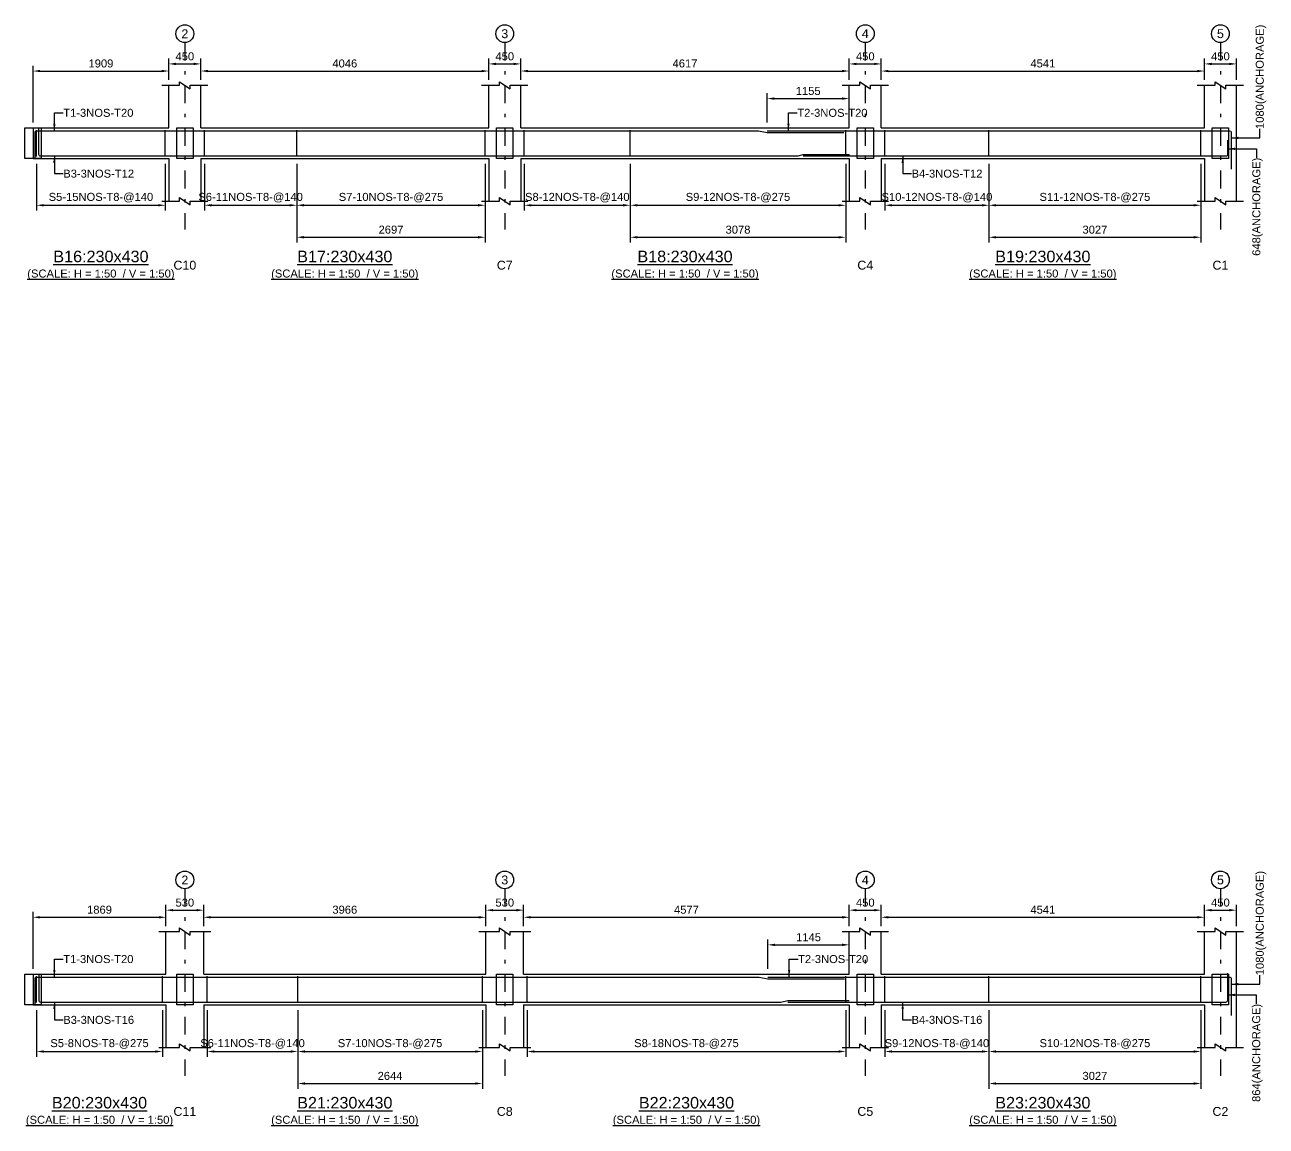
# Model space of a CAD drawing. Header units: inches. Extents: x -828 to 82836, y -189200 to 1700.
# Drawn here: x -230 to 34662, y -132275 to -101300 of the extents above; entities that cross this region are included whole.
import ezdxf
from ezdxf.enums import TextEntityAlignment as Align

# ---------------------------------------------------------------- set-up
doc = ezdxf.new("R2010")
doc.units = ezdxf.units.IN
doc.header["$LTSCALE"] = 1000
doc.header["$MEASUREMENT"] = 0
doc.linetypes.add('SCCenter', pattern=[1.2, 0.5, -0.3, 0.1, -0.3])
doc.linetypes.add('SCHidden', pattern=[0.2, 0.1, -0.1])
for name, color, linetype in [('Concrete Line', 2, 'Continuous'), ('Cut Line', 31, 'Continuous'), ('Dimension', 31, 'Continuous'), ('Grid', 8, 'Continuous'), ('Labels', 4, 'Continuous'), ('Labels_Support', 4, 'Continuous'), ('Link', 225, 'Continuous'), ('Reinforcement', 4, 'Continuous'), ('Text', 31, 'Continuous')]:
    doc.layers.add(name, color=color, linetype=linetype)
doc.styles.add('SC-SansSerif', font='SansSerif')
doc.styles.get("Standard").update_dxf_attribs({"font": 'txt.shx'})
doc.dimstyles.new('SCBBSDimStyl', dxfattribs={"dimtxt": 225, "dimasz": 200, "dimexe": 150, "dimexo": 150, "dimgap": 100, "dimtad": 1, "dimtoh": 1, "dimdec": 0, "dimzin": 0, "dimdsep": 46, "dimtxsty": 'SC-SansSerif', "dimcen": 0.09, "dimclrd": 8, "dimclre": 8, "dimclrt": 31, "dimadec": 0, "dimazin": 0, "dimtfac": 1, "dimtdec": 0, "dimtix": 1, "dimtofl": 0, "dimtmove": 0, "dimatfit": 3, "dimfxl": 1, "dimtolj": 1, "dimtzin": 0, "dimarcsym": 0})
doc.dimstyles.get("Standard").update_dxf_attribs({"dimtxt": 0.18, "dimasz": 200, "dimexe": 0.18, "dimexo": 0.0625, "dimgap": 0.09, "dimtad": 0, "dimtih": 1, "dimtoh": 1, "dimdec": 4, "dimzin": 0, "dimdsep": 46, "dimtxsty": 'Standard', "dimcen": 0.09, "dimadec": 0, "dimazin": 0, "dimtfac": 1, "dimtdec": 4, "dimtofl": 0, "dimtmove": 0, "dimatfit": 3, "dimfxl": 1, "dimtolj": 1, "dimtzin": 0, "dimarcsym": 0})

# ---------------------------------------------------------------- blocks, each defined once
blk = doc.blocks.new('*D65')
at = {"color": 8, "linetype": 'ByBlock', "lineweight": -2}
for p, q in [((100, -105210), (100, -106525)), ((3718, -105210), (3718, -106525)), ((300, -106375), (3518, -106375))]:
    blk.add_line(p, q, dxfattribs=at)
at = {"color": 8}
for points in [[(100, -106375), (300, -106342), (300, -106408)], [(3718, -106375), (3518, -106408), (3518, -106342)]]:
    blk.add_solid(points, dxfattribs=at)
at = {"layer": 'DEFPOINTS', "color": 31}
for p in [(100, -105060), (3718, -105060), (100, -106375)]:
    blk.add_point(p, dxfattribs=at)
at = {"color": 31, "insert": (1909, -106162), "char_height": 225, "attachment_point": 5, "style": 'SC-SansSerif'}
blk.add_mtext('\\A1;S5-15NOS-T8-@140', dxfattribs=at)
blk = doc.blocks.new('*D66')
at = {"color": 8, "linetype": 'ByBlock', "lineweight": -2}
for p, q in [((4818, -105210), (4818, -106525)), ((7415, -105210), (7415, -106525)), ((5018, -106375), (7215, -106375))]:
    blk.add_line(p, q, dxfattribs=at)
at = {"color": 8}
for points in [[(4818, -106375), (5018, -106342), (5018, -106408)], [(7415, -106375), (7215, -106408), (7215, -106342)]]:
    blk.add_solid(points, dxfattribs=at)
at = {"layer": 'DEFPOINTS', "color": 31}
for p in [(4818, -105060), (7415, -105060), (4818, -106375)]:
    blk.add_point(p, dxfattribs=at)
at = {"color": 31, "insert": (6117, -106162), "char_height": 225, "attachment_point": 5, "style": 'SC-SansSerif'}
blk.add_mtext('\\A1;S6-11NOS-T8-@140', dxfattribs=at)
blk = doc.blocks.new('*D67')
at = {"color": 8, "linetype": 'ByBlock', "lineweight": -2}
for p, q in [((7415, -105210), (7415, -106525)), ((12710, -105210), (12710, -106525)), ((7615, -106375), (12510, -106375))]:
    blk.add_line(p, q, dxfattribs=at)
at = {"color": 8}
for points in [[(7415, -106375), (7615, -106342), (7615, -106408)], [(12710, -106375), (12510, -106408), (12510, -106342)]]:
    blk.add_solid(points, dxfattribs=at)
at = {"layer": 'DEFPOINTS', "color": 31}
for p in [(7415, -105060), (12710, -105060), (7415, -106375)]:
    blk.add_point(p, dxfattribs=at)
at = {"color": 31, "insert": (10063, -106162), "char_height": 225, "attachment_point": 5, "style": 'SC-SansSerif'}
blk.add_mtext('\\A1;S7-10NOS-T8-@275', dxfattribs=at)
blk = doc.blocks.new('*D68')
at = {"color": 8, "linetype": 'ByBlock', "lineweight": -2}
for p, q in [((7415, -105210), (7415, -107425)), ((12710, -105210), (12710, -107425)), ((7615, -107275), (12510, -107275))]:
    blk.add_line(p, q, dxfattribs=at)
at = {"color": 8}
for points in [[(7415, -107275), (7615, -107242), (7615, -107308)], [(12710, -107275), (12510, -107308), (12510, -107242)]]:
    blk.add_solid(points, dxfattribs=at)
at = {"layer": 'DEFPOINTS', "color": 31}
for p in [(7415, -105060), (12710, -105060), (7415, -107275)]:
    blk.add_point(p, dxfattribs=at)
at = {"color": 31, "insert": (10063, -107062), "char_height": 225, "attachment_point": 5, "style": 'SC-SansSerif'}
blk.add_mtext('\\A1;2697', dxfattribs=at)
blk = doc.blocks.new('*D69')
at = {"color": 8, "linetype": 'ByBlock', "lineweight": -2}
for p, q in [((13810, -105210), (13810, -106525)), ((16788, -105210), (16788, -106525)), ((14010, -106375), (16588, -106375))]:
    blk.add_line(p, q, dxfattribs=at)
at = {"color": 8}
for points in [[(13810, -106375), (14010, -106342), (14010, -106408)], [(16788, -106375), (16588, -106408), (16588, -106342)]]:
    blk.add_solid(points, dxfattribs=at)
at = {"layer": 'DEFPOINTS', "color": 31}
for p in [(13810, -105060), (16788, -105060), (13810, -106375)]:
    blk.add_point(p, dxfattribs=at)
at = {"color": 31, "insert": (15299, -106162), "char_height": 225, "attachment_point": 5, "style": 'SC-SansSerif'}
blk.add_mtext('\\A1;S8-12NOS-T8-@140', dxfattribs=at)
blk = doc.blocks.new('*D70')
at = {"color": 8, "linetype": 'ByBlock', "lineweight": -2}
for p, q in [((16788, -105210), (16788, -106525)), ((22844, -105210), (22844, -106525)), ((16988, -106375), (22644, -106375))]:
    blk.add_line(p, q, dxfattribs=at)
at = {"color": 8}
for points in [[(16788, -106375), (16988, -106342), (16988, -106408)], [(22844, -106375), (22644, -106408), (22644, -106342)]]:
    blk.add_solid(points, dxfattribs=at)
at = {"layer": 'DEFPOINTS', "color": 31}
for p in [(16788, -105060), (22844, -105060), (16788, -106375)]:
    blk.add_point(p, dxfattribs=at)
at = {"color": 31, "insert": (19816, -106162), "char_height": 225, "attachment_point": 5, "style": 'SC-SansSerif'}
blk.add_mtext('\\A1;S9-12NOS-T8-@275', dxfattribs=at)
blk = doc.blocks.new('*D71')
at = {"color": 8, "linetype": 'ByBlock', "lineweight": -2}
for p, q in [((16788, -105210), (16788, -107425)), ((22844, -105210), (22844, -107425)), ((16988, -107275), (22644, -107275))]:
    blk.add_line(p, q, dxfattribs=at)
at = {"color": 8}
for points in [[(16788, -107275), (16988, -107242), (16988, -107308)], [(22844, -107275), (22644, -107308), (22644, -107242)]]:
    blk.add_solid(points, dxfattribs=at)
at = {"layer": 'DEFPOINTS', "color": 31}
for p in [(16788, -105060), (22844, -105060), (16788, -107275)]:
    blk.add_point(p, dxfattribs=at)
at = {"color": 31, "insert": (19816, -107062), "char_height": 225, "attachment_point": 5, "style": 'SC-SansSerif'}
blk.add_mtext('\\A1;3078', dxfattribs=at)
blk = doc.blocks.new('*D72')
at = {"color": 8, "linetype": 'ByBlock', "lineweight": -2}
for p, q in [((23944, -105210), (23944, -106525)), ((26871, -105210), (26871, -106525)), ((24144, -106375), (26671, -106375))]:
    blk.add_line(p, q, dxfattribs=at)
at = {"color": 8}
for points in [[(23944, -106375), (24144, -106342), (24144, -106408)], [(26871, -106375), (26671, -106408), (26671, -106342)]]:
    blk.add_solid(points, dxfattribs=at)
at = {"layer": 'DEFPOINTS', "color": 31}
for p in [(23944, -105060), (26871, -105060), (23944, -106375)]:
    blk.add_point(p, dxfattribs=at)
at = {"color": 31, "insert": (25408, -106162), "char_height": 225, "attachment_point": 5, "style": 'SC-SansSerif'}
blk.add_mtext('\\A1;S10-12NOS-T8-@140', dxfattribs=at)
blk = doc.blocks.new('*D73')
at = {"color": 8, "linetype": 'ByBlock', "lineweight": -2}
for p, q in [((26871, -105210), (26871, -106525)), ((32826, -105210), (32826, -106525)), ((27071, -106375), (32626, -106375))]:
    blk.add_line(p, q, dxfattribs=at)
at = {"color": 8}
for points in [[(26871, -106375), (27071, -106342), (27071, -106408)], [(32826, -106375), (32626, -106408), (32626, -106342)]]:
    blk.add_solid(points, dxfattribs=at)
at = {"layer": 'DEFPOINTS', "color": 31}
for p in [(26871, -105060), (32826, -105060), (26871, -106375)]:
    blk.add_point(p, dxfattribs=at)
at = {"color": 31, "insert": (29849, -106162), "char_height": 225, "attachment_point": 5, "style": 'SC-SansSerif'}
blk.add_mtext('\\A1;S11-12NOS-T8-@275', dxfattribs=at)
blk = doc.blocks.new('*D74')
at = {"color": 8, "linetype": 'ByBlock', "lineweight": -2}
for p, q in [((26871, -105210), (26871, -107425)), ((32826, -105210), (32826, -107425)), ((27071, -107275), (32626, -107275))]:
    blk.add_line(p, q, dxfattribs=at)
at = {"color": 8}
for points in [[(26871, -107275), (27071, -107242), (27071, -107308)], [(32826, -107275), (32626, -107308), (32626, -107242)]]:
    blk.add_solid(points, dxfattribs=at)
at = {"layer": 'DEFPOINTS', "color": 31}
for p in [(26871, -105060), (32826, -105060), (26871, -107275)]:
    blk.add_point(p, dxfattribs=at)
at = {"color": 31, "insert": (29849, -107062), "char_height": 225, "attachment_point": 5, "style": 'SC-SansSerif'}
blk.add_mtext('\\A1;3027', dxfattribs=at)
blk = doc.blocks.new('*D75')
at = {"color": 8, "linetype": 'ByBlock', "lineweight": -2}
for p, q in [((20634, -104050), (20634, -103225)), ((22944, -104050), (22944, -103225)), ((20834, -103375), (22744, -103375))]:
    blk.add_line(p, q, dxfattribs=at)
at = {"color": 8}
for points in [[(20634, -103375), (20834, -103342), (20834, -103408)], [(22944, -103375), (22744, -103408), (22744, -103342)]]:
    blk.add_solid(points, dxfattribs=at)
at = {"layer": 'DEFPOINTS', "color": 31}
for p in [(20634, -103375), (20634, -104200), (22944, -104200)]:
    blk.add_point(p, dxfattribs=at)
at = {"color": 31, "insert": (21789, -103162), "char_height": 225, "attachment_point": 5, "style": 'SC-SansSerif'}
blk.add_mtext('\\A1;1155', dxfattribs=at)
blk = doc.blocks.new('*D78')
at = {"color": 8, "linetype": 'ByBlock', "lineweight": -2}
for p, q in [((0, -104050), (0, -102450)), ((3818, -102850), (3818, -102450)), ((200, -102600), (3618, -102600))]:
    blk.add_line(p, q, dxfattribs=at)
at = {"color": 8}
for points in [[(0, -102600), (200, -102567), (200, -102633)], [(3818, -102600), (3618, -102633), (3618, -102567)]]:
    blk.add_solid(points, dxfattribs=at)
at = {"layer": 'DEFPOINTS', "color": 31}
for p in [(0, -102600), (3818, -103000), (0, -104200)]:
    blk.add_point(p, dxfattribs=at)
at = {"color": 31, "insert": (1909, -102388), "char_height": 225, "attachment_point": 5, "style": 'SC-SansSerif'}
blk.add_mtext('\\A1;1909', dxfattribs=at)
blk = doc.blocks.new('*D79')
at = {"color": 8, "linetype": 'ByBlock', "lineweight": -2}
for p, q in [((4718, -102850), (4718, -102450)), ((12810, -102850), (12810, -102450)), ((4918, -102600), (12610, -102600))]:
    blk.add_line(p, q, dxfattribs=at)
at = {"color": 8}
for points in [[(4718, -102600), (4918, -102567), (4918, -102633)], [(12810, -102600), (12610, -102633), (12610, -102567)]]:
    blk.add_solid(points, dxfattribs=at)
at = {"layer": 'DEFPOINTS', "color": 31}
for p in [(4718, -102600), (4718, -103000), (12810, -103000)]:
    blk.add_point(p, dxfattribs=at)
at = {"color": 31, "insert": (8764, -102388), "char_height": 225, "attachment_point": 5, "style": 'SC-SansSerif'}
blk.add_mtext('\\A1;4046', dxfattribs=at)
blk = doc.blocks.new('*D80')
at = {"color": 8, "linetype": 'ByBlock', "lineweight": -2}
for p, q in [((13710, -102850), (13710, -102450)), ((22944, -102850), (22944, -102450)), ((13910, -102600), (22744, -102600))]:
    blk.add_line(p, q, dxfattribs=at)
at = {"color": 8}
for points in [[(13710, -102600), (13910, -102567), (13910, -102633)], [(22944, -102600), (22744, -102633), (22744, -102567)]]:
    blk.add_solid(points, dxfattribs=at)
at = {"layer": 'DEFPOINTS', "color": 31}
for p in [(13710, -102600), (13710, -103000), (22944, -103000)]:
    blk.add_point(p, dxfattribs=at)
at = {"color": 31, "insert": (18327, -102388), "char_height": 225, "attachment_point": 5, "style": 'SC-SansSerif'}
blk.add_mtext('\\A1;4617', dxfattribs=at)
blk = doc.blocks.new('*D81')
at = {"color": 8, "linetype": 'ByBlock', "lineweight": -2}
for p, q in [((23844, -102850), (23844, -102450)), ((32926, -102850), (32926, -102450)), ((24044, -102600), (32726, -102600))]:
    blk.add_line(p, q, dxfattribs=at)
at = {"color": 8}
for points in [[(23844, -102600), (24044, -102567), (24044, -102633)], [(32926, -102600), (32726, -102633), (32726, -102567)]]:
    blk.add_solid(points, dxfattribs=at)
at = {"layer": 'DEFPOINTS', "color": 31}
for p in [(23844, -102600), (23844, -103000), (32926, -103000)]:
    blk.add_point(p, dxfattribs=at)
at = {"color": 31, "insert": (28385, -102388), "char_height": 225, "attachment_point": 5, "style": 'SC-SansSerif'}
blk.add_mtext('\\A1;4541', dxfattribs=at)
blk = doc.blocks.new('*D82')
at = {"color": 8, "linetype": 'ByBlock', "lineweight": -2}
for p, q in [((3818, -102850), (3818, -102250)), ((4018, -102400), (4518, -102400)), ((4718, -102850), (4718, -102250))]:
    blk.add_line(p, q, dxfattribs=at)
at = {"color": 8}
for points in [[(3818, -102400), (4018, -102367), (4018, -102433)], [(4718, -102400), (4518, -102433), (4518, -102367)]]:
    blk.add_solid(points, dxfattribs=at)
at = {"layer": 'DEFPOINTS', "color": 31}
for p in [(3818, -102400), (3818, -103000), (4718, -103000)]:
    blk.add_point(p, dxfattribs=at)
at = {"color": 31, "insert": (4268, -102188), "char_height": 225, "attachment_point": 5, "style": 'SC-SansSerif'}
blk.add_mtext('\\A1;450', dxfattribs=at)
blk = doc.blocks.new('*D83')
at = {"color": 8, "linetype": 'ByBlock', "lineweight": -2}
for p, q in [((12810, -102850), (12810, -102250)), ((13010, -102400), (13510, -102400)), ((13710, -102850), (13710, -102250))]:
    blk.add_line(p, q, dxfattribs=at)
at = {"color": 8}
for points in [[(12810, -102400), (13010, -102367), (13010, -102433)], [(13710, -102400), (13510, -102433), (13510, -102367)]]:
    blk.add_solid(points, dxfattribs=at)
at = {"layer": 'DEFPOINTS', "color": 31}
for p in [(12810, -102400), (12810, -103000), (13710, -103000)]:
    blk.add_point(p, dxfattribs=at)
at = {"color": 31, "insert": (13260, -102188), "char_height": 225, "attachment_point": 5, "style": 'SC-SansSerif'}
blk.add_mtext('\\A1;450', dxfattribs=at)
blk = doc.blocks.new('*D84')
at = {"color": 8, "linetype": 'ByBlock', "lineweight": -2}
for p, q in [((22944, -102850), (22944, -102250)), ((23144, -102400), (23644, -102400)), ((23844, -102850), (23844, -102250))]:
    blk.add_line(p, q, dxfattribs=at)
at = {"color": 8}
for points in [[(22944, -102400), (23144, -102367), (23144, -102433)], [(23844, -102400), (23644, -102433), (23644, -102367)]]:
    blk.add_solid(points, dxfattribs=at)
at = {"layer": 'DEFPOINTS', "color": 31}
for p in [(22944, -102400), (22944, -103000), (23844, -103000)]:
    blk.add_point(p, dxfattribs=at)
at = {"color": 31, "insert": (23394, -102188), "char_height": 225, "attachment_point": 5, "style": 'SC-SansSerif'}
blk.add_mtext('\\A1;450', dxfattribs=at)
blk = doc.blocks.new('*D85')
at = {"color": 8, "linetype": 'ByBlock', "lineweight": -2}
for p, q in [((32926, -102850), (32926, -102250)), ((33126, -102400), (33626, -102400)), ((33826, -102850), (33826, -102250))]:
    blk.add_line(p, q, dxfattribs=at)
at = {"color": 8}
for points in [[(32926, -102400), (33126, -102367), (33126, -102433)], [(33826, -102400), (33626, -102433), (33626, -102367)]]:
    blk.add_solid(points, dxfattribs=at)
at = {"layer": 'DEFPOINTS', "color": 31}
for p in [(32926, -102400), (32926, -103000), (33826, -103000)]:
    blk.add_point(p, dxfattribs=at)
at = {"color": 31, "insert": (33376, -102188), "char_height": 225, "attachment_point": 5, "style": 'SC-SansSerif'}
blk.add_mtext('\\A1;450', dxfattribs=at)
blk = doc.blocks.new('*D86')
at = {"color": 8, "linetype": 'ByBlock', "lineweight": -2}
for p, q in [((100, -129010), (100, -130325)), ((3638, -129010), (3638, -130325)), ((300, -130175), (3438, -130175))]:
    blk.add_line(p, q, dxfattribs=at)
at = {"color": 8}
for points in [[(100, -130175), (300, -130142), (300, -130208)], [(3638, -130175), (3438, -130208), (3438, -130142)]]:
    blk.add_solid(points, dxfattribs=at)
at = {"layer": 'DEFPOINTS', "color": 31}
for p in [(100, -128860), (3638, -128860), (100, -130175)]:
    blk.add_point(p, dxfattribs=at)
at = {"color": 31, "insert": (1869, -129962), "char_height": 225, "attachment_point": 5, "style": 'SC-SansSerif'}
blk.add_mtext('\\A1;S5-8NOS-T8-@275', dxfattribs=at)
blk = doc.blocks.new('*D87')
at = {"color": 8, "linetype": 'ByBlock', "lineweight": -2}
for p, q in [((4898, -129010), (4898, -130325)), ((7442, -129010), (7442, -130325)), ((5098, -130175), (7242, -130175))]:
    blk.add_line(p, q, dxfattribs=at)
at = {"color": 8}
for points in [[(4898, -130175), (5098, -130142), (5098, -130208)], [(7442, -130175), (7242, -130208), (7242, -130142)]]:
    blk.add_solid(points, dxfattribs=at)
at = {"layer": 'DEFPOINTS', "color": 31}
for p in [(4898, -128860), (7442, -128860), (4898, -130175)]:
    blk.add_point(p, dxfattribs=at)
at = {"color": 31, "insert": (6170, -129962), "char_height": 225, "attachment_point": 5, "style": 'SC-SansSerif'}
blk.add_mtext('\\A1;S6-11NOS-T8-@140', dxfattribs=at)
blk = doc.blocks.new('*D88')
at = {"color": 8, "linetype": 'ByBlock', "lineweight": -2}
for p, q in [((7442, -129010), (7442, -130325)), ((12630, -129010), (12630, -130325)), ((7642, -130175), (12430, -130175))]:
    blk.add_line(p, q, dxfattribs=at)
at = {"color": 8}
for points in [[(7442, -130175), (7642, -130142), (7642, -130208)], [(12630, -130175), (12430, -130208), (12430, -130142)]]:
    blk.add_solid(points, dxfattribs=at)
at = {"layer": 'DEFPOINTS', "color": 31}
for p in [(7442, -128860), (12630, -128860), (7442, -130175)]:
    blk.add_point(p, dxfattribs=at)
at = {"color": 31, "insert": (10036, -129962), "char_height": 225, "attachment_point": 5, "style": 'SC-SansSerif'}
blk.add_mtext('\\A1;S7-10NOS-T8-@275', dxfattribs=at)
blk = doc.blocks.new('*D89')
at = {"color": 8, "linetype": 'ByBlock', "lineweight": -2}
for p, q in [((7442, -129010), (7442, -131225)), ((12630, -129010), (12630, -131225)), ((7642, -131075), (12430, -131075))]:
    blk.add_line(p, q, dxfattribs=at)
at = {"color": 8}
for points in [[(7442, -131075), (7642, -131042), (7642, -131108)], [(12630, -131075), (12430, -131108), (12430, -131042)]]:
    blk.add_solid(points, dxfattribs=at)
at = {"layer": 'DEFPOINTS', "color": 31}
for p in [(7442, -128860), (12630, -128860), (7442, -131075)]:
    blk.add_point(p, dxfattribs=at)
at = {"color": 31, "insert": (10036, -130862), "char_height": 225, "attachment_point": 5, "style": 'SC-SansSerif'}
blk.add_mtext('\\A1;2644', dxfattribs=at)
blk = doc.blocks.new('*D90')
at = {"color": 8, "linetype": 'ByBlock', "lineweight": -2}
for p, q in [((13890, -129010), (13890, -130325)), ((22844, -129010), (22844, -130325)), ((14090, -130175), (22644, -130175))]:
    blk.add_line(p, q, dxfattribs=at)
at = {"color": 8}
for points in [[(13890, -130175), (14090, -130142), (14090, -130208)], [(22844, -130175), (22644, -130208), (22644, -130142)]]:
    blk.add_solid(points, dxfattribs=at)
at = {"layer": 'DEFPOINTS', "color": 31}
for p in [(13890, -128860), (22844, -128860), (13890, -130175)]:
    blk.add_point(p, dxfattribs=at)
at = {"color": 31, "insert": (18367, -129962), "char_height": 225, "attachment_point": 5, "style": 'SC-SansSerif'}
blk.add_mtext('\\A1;S8-18NOS-T8-@275', dxfattribs=at)
blk = doc.blocks.new('*D91')
at = {"color": 8, "linetype": 'ByBlock', "lineweight": -2}
for p, q in [((23944, -129010), (23944, -130325)), ((26871, -129010), (26871, -130325)), ((24144, -130175), (26671, -130175))]:
    blk.add_line(p, q, dxfattribs=at)
at = {"color": 8}
for points in [[(23944, -130175), (24144, -130142), (24144, -130208)], [(26871, -130175), (26671, -130208), (26671, -130142)]]:
    blk.add_solid(points, dxfattribs=at)
at = {"layer": 'DEFPOINTS', "color": 31}
for p in [(23944, -128860), (26871, -128860), (23944, -130175)]:
    blk.add_point(p, dxfattribs=at)
at = {"color": 31, "insert": (25408, -129962), "char_height": 225, "attachment_point": 5, "style": 'SC-SansSerif'}
blk.add_mtext('\\A1;S9-12NOS-T8-@140', dxfattribs=at)
blk = doc.blocks.new('*D92')
at = {"color": 8, "linetype": 'ByBlock', "lineweight": -2}
for p, q in [((26871, -129010), (26871, -130325)), ((32826, -129010), (32826, -130325)), ((27071, -130175), (32626, -130175))]:
    blk.add_line(p, q, dxfattribs=at)
at = {"color": 8}
for points in [[(26871, -130175), (27071, -130142), (27071, -130208)], [(32826, -130175), (32626, -130208), (32626, -130142)]]:
    blk.add_solid(points, dxfattribs=at)
at = {"layer": 'DEFPOINTS', "color": 31}
for p in [(26871, -128860), (32826, -128860), (26871, -130175)]:
    blk.add_point(p, dxfattribs=at)
at = {"color": 31, "insert": (29849, -129962), "char_height": 225, "attachment_point": 5, "style": 'SC-SansSerif'}
blk.add_mtext('\\A1;S10-12NOS-T8-@275', dxfattribs=at)
blk = doc.blocks.new('*D93')
at = {"color": 8, "linetype": 'ByBlock', "lineweight": -2}
for p, q in [((26871, -129010), (26871, -131225)), ((32826, -129010), (32826, -131225)), ((27071, -131075), (32626, -131075))]:
    blk.add_line(p, q, dxfattribs=at)
at = {"color": 8}
for points in [[(26871, -131075), (27071, -131042), (27071, -131108)], [(32826, -131075), (32626, -131108), (32626, -131042)]]:
    blk.add_solid(points, dxfattribs=at)
at = {"layer": 'DEFPOINTS', "color": 31}
for p in [(26871, -128860), (32826, -128860), (26871, -131075)]:
    blk.add_point(p, dxfattribs=at)
at = {"color": 31, "insert": (29849, -130862), "char_height": 225, "attachment_point": 5, "style": 'SC-SansSerif'}
blk.add_mtext('\\A1;3027', dxfattribs=at)
blk = doc.blocks.new('*D94')
at = {"color": 8, "linetype": 'ByBlock', "lineweight": -2}
for p, q in [((20654, -127850), (20654, -127025)), ((20854, -127175), (22744, -127175)), ((22944, -127850), (22944, -127025))]:
    blk.add_line(p, q, dxfattribs=at)
at = {"color": 8}
for points in [[(20654, -127175), (20854, -127142), (20854, -127208)], [(22944, -127175), (22744, -127208), (22744, -127142)]]:
    blk.add_solid(points, dxfattribs=at)
at = {"layer": 'DEFPOINTS', "color": 31}
for p in [(20654, -127175), (20654, -128000), (22944, -128000)]:
    blk.add_point(p, dxfattribs=at)
at = {"color": 31, "insert": (21799, -126962), "char_height": 225, "attachment_point": 5, "style": 'SC-SansSerif'}
blk.add_mtext('\\A1;1145', dxfattribs=at)
blk = doc.blocks.new('*D97')
at = {"color": 8, "linetype": 'ByBlock', "lineweight": -2}
for p, q in [((0, -127850), (0, -126250)), ((3738, -126650), (3738, -126250)), ((200, -126400), (3538, -126400))]:
    blk.add_line(p, q, dxfattribs=at)
at = {"color": 8}
for points in [[(0, -126400), (200, -126367), (200, -126433)], [(3738, -126400), (3538, -126433), (3538, -126367)]]:
    blk.add_solid(points, dxfattribs=at)
at = {"layer": 'DEFPOINTS', "color": 31}
for p in [(0, -126400), (3738, -126800), (0, -128000)]:
    blk.add_point(p, dxfattribs=at)
at = {"color": 31, "insert": (1869, -126188), "char_height": 225, "attachment_point": 5, "style": 'SC-SansSerif'}
blk.add_mtext('\\A1;1869', dxfattribs=at)
blk = doc.blocks.new('*D98')
at = {"color": 8, "linetype": 'ByBlock', "lineweight": -2}
for p, q in [((4798, -126650), (4798, -126250)), ((12730, -126650), (12730, -126250)), ((4998, -126400), (12530, -126400))]:
    blk.add_line(p, q, dxfattribs=at)
at = {"color": 8}
for points in [[(4798, -126400), (4998, -126367), (4998, -126433)], [(12730, -126400), (12530, -126433), (12530, -126367)]]:
    blk.add_solid(points, dxfattribs=at)
at = {"layer": 'DEFPOINTS', "color": 31}
for p in [(4798, -126400), (4798, -126800), (12730, -126800)]:
    blk.add_point(p, dxfattribs=at)
at = {"color": 31, "insert": (8764, -126188), "char_height": 225, "attachment_point": 5, "style": 'SC-SansSerif'}
blk.add_mtext('\\A1;3966', dxfattribs=at)
blk = doc.blocks.new('*D99')
at = {"color": 8, "linetype": 'ByBlock', "lineweight": -2}
for p, q in [((13790, -126650), (13790, -126250)), ((22944, -126650), (22944, -126250)), ((13990, -126400), (22744, -126400))]:
    blk.add_line(p, q, dxfattribs=at)
at = {"color": 8}
for points in [[(13790, -126400), (13990, -126367), (13990, -126433)], [(22944, -126400), (22744, -126433), (22744, -126367)]]:
    blk.add_solid(points, dxfattribs=at)
at = {"layer": 'DEFPOINTS', "color": 31}
for p in [(13790, -126400), (13790, -126800), (22944, -126800)]:
    blk.add_point(p, dxfattribs=at)
at = {"color": 31, "insert": (18367, -126188), "char_height": 225, "attachment_point": 5, "style": 'SC-SansSerif'}
blk.add_mtext('\\A1;4577', dxfattribs=at)
blk = doc.blocks.new('*D100')
at = {"color": 8, "linetype": 'ByBlock', "lineweight": -2}
for p, q in [((23844, -126650), (23844, -126250)), ((32926, -126650), (32926, -126250)), ((24044, -126400), (32726, -126400))]:
    blk.add_line(p, q, dxfattribs=at)
at = {"color": 8}
for points in [[(23844, -126400), (24044, -126367), (24044, -126433)], [(32926, -126400), (32726, -126433), (32726, -126367)]]:
    blk.add_solid(points, dxfattribs=at)
at = {"layer": 'DEFPOINTS', "color": 31}
for p in [(23844, -126400), (23844, -126800), (32926, -126800)]:
    blk.add_point(p, dxfattribs=at)
at = {"color": 31, "insert": (28385, -126188), "char_height": 225, "attachment_point": 5, "style": 'SC-SansSerif'}
blk.add_mtext('\\A1;4541', dxfattribs=at)
blk = doc.blocks.new('*D101')
at = {"color": 8, "linetype": 'ByBlock', "lineweight": -2}
for p, q in [((3738, -126650), (3738, -126050)), ((3938, -126200), (4598, -126200)), ((4798, -126650), (4798, -126050))]:
    blk.add_line(p, q, dxfattribs=at)
at = {"color": 8}
for points in [[(3738, -126200), (3938, -126167), (3938, -126233)], [(4798, -126200), (4598, -126233), (4598, -126167)]]:
    blk.add_solid(points, dxfattribs=at)
at = {"layer": 'DEFPOINTS', "color": 31}
for p in [(3738, -126200), (3738, -126800), (4798, -126800)]:
    blk.add_point(p, dxfattribs=at)
at = {"color": 31, "insert": (4268, -125988), "char_height": 225, "attachment_point": 5, "style": 'SC-SansSerif'}
blk.add_mtext('\\A1;530', dxfattribs=at)
blk = doc.blocks.new('*D102')
at = {"color": 8, "linetype": 'ByBlock', "lineweight": -2}
for p, q in [((12730, -126650), (12730, -126050)), ((12930, -126200), (13590, -126200)), ((13790, -126650), (13790, -126050))]:
    blk.add_line(p, q, dxfattribs=at)
at = {"color": 8}
for points in [[(12730, -126200), (12930, -126167), (12930, -126233)], [(13790, -126200), (13590, -126233), (13590, -126167)]]:
    blk.add_solid(points, dxfattribs=at)
at = {"layer": 'DEFPOINTS', "color": 31}
for p in [(12730, -126200), (12730, -126800), (13790, -126800)]:
    blk.add_point(p, dxfattribs=at)
at = {"color": 31, "insert": (13260, -125988), "char_height": 225, "attachment_point": 5, "style": 'SC-SansSerif'}
blk.add_mtext('\\A1;530', dxfattribs=at)
blk = doc.blocks.new('*D103')
at = {"color": 8, "linetype": 'ByBlock', "lineweight": -2}
for p, q in [((22944, -126650), (22944, -126050)), ((23144, -126200), (23644, -126200)), ((23844, -126650), (23844, -126050))]:
    blk.add_line(p, q, dxfattribs=at)
at = {"color": 8}
for points in [[(22944, -126200), (23144, -126167), (23144, -126233)], [(23844, -126200), (23644, -126233), (23644, -126167)]]:
    blk.add_solid(points, dxfattribs=at)
at = {"layer": 'DEFPOINTS', "color": 31}
for p in [(22944, -126200), (22944, -126800), (23844, -126800)]:
    blk.add_point(p, dxfattribs=at)
at = {"color": 31, "insert": (23394, -125988), "char_height": 225, "attachment_point": 5, "style": 'SC-SansSerif'}
blk.add_mtext('\\A1;450', dxfattribs=at)
blk = doc.blocks.new('*D104')
at = {"color": 8, "linetype": 'ByBlock', "lineweight": -2}
for p, q in [((32926, -126650), (32926, -126050)), ((33126, -126200), (33626, -126200)), ((33826, -126650), (33826, -126050))]:
    blk.add_line(p, q, dxfattribs=at)
at = {"color": 8}
for points in [[(32926, -126200), (33126, -126167), (33126, -126233)], [(33826, -126200), (33626, -126233), (33626, -126167)]]:
    blk.add_solid(points, dxfattribs=at)
at = {"layer": 'DEFPOINTS', "color": 31}
for p in [(32926, -126200), (32926, -126800), (33826, -126800)]:
    blk.add_point(p, dxfattribs=at)
at = {"color": 31, "insert": (33376, -125988), "char_height": 225, "attachment_point": 5, "style": 'SC-SansSerif'}
blk.add_mtext('\\A1;450', dxfattribs=at)

msp = doc.modelspace()

# ---------------------------------------------------------------- linework, layer by layer
at = {"layer": 'Concrete Line'}
for p, q in [((3818, -104200), (3818, -103000)), ((4718, -104200), (4718, -103000)), ((12810, -104200), (12810, -103000)), ((13710, -104200), (13710, -103000)), ((22944, -104200), (22944, -103000)), ((23844, -104200), (23844, -103000)), ((32926, -104200), (32926, -103000)), ((33826, -106260), (33826, -103000)), ((0, -104200), (0, -105060)), ((3818, -105060), (3818, -106260)), ((4718, -105060), (4718, -106260)), ((12810, -105060), (12810, -106260)), ((13710, -105060), (13710, -106260)), ((22944, -105060), (22944, -106260)), ((23844, -105060), (23844, -106260)), ((32926, -105060), (32926, -106260)), ((3738, -128000), (3738, -126800)), ((4798, -128000), (4798, -126800)), ((12730, -128000), (12730, -126800)), ((13790, -128000), (13790, -126800)), ((22944, -128000), (22944, -126800)), ((23844, -128000), (23844, -126800)), ((32926, -128000), (32926, -126800)), ((33826, -130060), (33826, -126800)), ((0, -128000), (0, -128860)), ((3738, -128860), (3738, -130060)), ((4798, -128860), (4798, -130060)), ((12730, -128860), (12730, -130060)), ((13790, -128860), (13790, -130060)), ((22944, -128860), (22944, -130060)), ((23844, -128860), (23844, -130060)), ((32926, -128860), (32926, -130060))]:
    msp.add_line(p, q, dxfattribs=at)
for points in [[(-230, -104200), (230, -104200), (230, -104200), (230, -105060), (230, -105060), (-230, -105060), (-230, -105060), (-230, -104200)], [(4038, -104200), (4498, -104200), (4498, -104200), (4498, -105060), (4498, -105060), (4038, -105060), (4038, -105060), (4038, -104200)], [(13030, -104200), (13490, -104200), (13490, -104200), (13490, -105060), (13490, -105060), (13030, -105060), (13030, -105060), (13030, -104200)], [(23164, -104200), (23624, -104200), (23624, -104200), (23624, -105060), (23624, -105060), (23164, -105060), (23164, -105060), (23164, -104200)], [(33146, -104200), (33606, -104200), (33606, -104200), (33606, -105060), (33606, -105060), (33146, -105060), (33146, -105060), (33146, -104200)], [(-230, -128000), (230, -128000), (230, -128000), (230, -128860), (230, -128860), (-230, -128860), (-230, -128860), (-230, -128000)], [(4038, -128000), (4498, -128000), (4498, -128000), (4498, -128860), (4498, -128860), (4038, -128860), (4038, -128860), (4038, -128000)], [(13030, -128000), (13490, -128000), (13490, -128000), (13490, -128860), (13490, -128860), (13030, -128860), (13030, -128860), (13030, -128000)], [(23164, -128000), (23624, -128000), (23624, -128000), (23624, -128860), (23624, -128860), (23164, -128860), (23164, -128860), (23164, -128000)], [(33146, -128000), (33606, -128000), (33606, -128000), (33606, -128860), (33606, -128860), (33146, -128860), (33146, -128860), (33146, -128000)]]:
    msp.add_lwpolyline(points, close=True, dxfattribs=at)
for points in [[(0, -104200), (3818, -104200)], [(4718, -104200), (12810, -104200)], [(13710, -104200), (22944, -104200)], [(23844, -104200), (32926, -104200)], [(0, -105060), (3818, -105060)], [(4718, -105060), (12810, -105060)], [(13710, -105060), (22944, -105060)], [(23844, -105060), (32926, -105060)], [(0, -128000), (3738, -128000)], [(4798, -128000), (12730, -128000)], [(13790, -128000), (22944, -128000)], [(23844, -128000), (32926, -128000)], [(0, -128860), (3738, -128860)], [(4798, -128860), (12730, -128860)], [(13790, -128860), (22944, -128860)], [(23844, -128860), (32926, -128860)]]:
    msp.add_lwpolyline(points, dxfattribs=at)
at = {"layer": 'Concrete Line', "linetype": 'SCHidden'}
for points in [[(-230, -128000), (230, -128000), (230, -128000), (230, -128860), (230, -128860), (-230, -128860), (-230, -128860), (-230, -128000)], [(4038, -128000), (4498, -128000), (4498, -128000), (4498, -128860), (4498, -128860), (4038, -128860), (4038, -128860), (4038, -128000)], [(13030, -128000), (13490, -128000), (13490, -128000), (13490, -128860), (13490, -128860), (13030, -128860), (13030, -128860), (13030, -128000)], [(23164, -128000), (23624, -128000), (23624, -128000), (23624, -128860), (23624, -128860), (23164, -128860), (23164, -128860), (23164, -128000)], [(33146, -128000), (33606, -128000), (33606, -128000), (33606, -128860), (33606, -128860), (33146, -128860), (33146, -128860), (33146, -128000)]]:
    msp.add_lwpolyline(points, close=True, dxfattribs=at)
at = {"layer": 'Cut Line'}
for points in [[(3618, -103000), (4118, -103000), (4118, -102900), (4418, -103100), (4418, -103000), (4918, -103000)], [(12610, -103000), (13110, -103000), (13110, -102900), (13410, -103100), (13410, -103000), (13910, -103000)], [(22744, -103000), (23244, -103000), (23244, -102900), (23544, -103100), (23544, -103000), (24044, -103000)], [(32726, -103000), (33226, -103000), (33226, -102900), (33526, -103100), (33526, -103000), (34026, -103000)], [(3618, -106260), (4118, -106260), (4118, -106160), (4418, -106360), (4418, -106260), (4918, -106260)], [(12610, -106260), (13110, -106260), (13110, -106160), (13410, -106360), (13410, -106260), (13910, -106260)], [(22744, -106260), (23244, -106260), (23244, -106160), (23544, -106360), (23544, -106260), (24044, -106260)], [(32726, -106260), (33226, -106260), (33226, -106160), (33526, -106360), (33526, -106260), (34026, -106260)], [(3538, -126800), (4118, -126800), (4118, -126700), (4418, -126900), (4418, -126800), (4998, -126800)], [(12530, -126800), (13110, -126800), (13110, -126700), (13410, -126900), (13410, -126800), (13990, -126800)], [(22744, -126800), (23244, -126800), (23244, -126700), (23544, -126900), (23544, -126800), (24044, -126800)], [(32726, -126800), (33226, -126800), (33226, -126700), (33526, -126900), (33526, -126800), (34026, -126800)], [(3538, -130060), (4118, -130060), (4118, -129960), (4418, -130160), (4418, -130060), (4998, -130060)], [(12530, -130060), (13110, -130060), (13110, -129960), (13410, -130160), (13410, -130060), (13990, -130060)], [(22744, -130060), (23244, -130060), (23244, -129960), (23544, -130160), (23544, -130060), (24044, -130060)], [(32726, -130060), (33226, -130060), (33226, -129960), (33526, -130160), (33526, -130060), (34026, -130060)]]:
    msp.add_lwpolyline(points, dxfattribs=at)
at = {"layer": 'Grid', "linetype": 'SCCenter'}
for p, q in [((4268, -101800), (4268, -107060)), ((13260, -101800), (13260, -107060)), ((23394, -101800), (23394, -107060)), ((33376, -101800), (33376, -107060)), ((4268, -125600), (4268, -130860)), ((13260, -125600), (13260, -130860)), ((23394, -125600), (23394, -130860)), ((33376, -125600), (33376, -130860))]:
    msp.add_line(p, q, dxfattribs=at)
at = {"layer": 'Grid'}
for centre in [(4268, -101550), (13260, -101550), (23394, -101550), (33376, -101550), (4268, -125350), (13260, -125350), (23394, -125350), (33376, -125350)]:
    msp.add_circle(centre, 250, dxfattribs=at)
at = {"layer": 'Link'}
for p, q in [((100, -105000), (100, -104260)), ((3718, -105000), (3718, -104260)), ((4818, -105000), (4818, -104260)), ((7415.3, -105000), (7415.3, -104260)), ((12710, -105000), (12710, -104260)), ((13810, -105000), (13810, -104260)), ((16788, -105000), (16788, -104260)), ((22844, -105000), (22844, -104260)), ((23944, -105000), (23944, -104260)), ((26871.3, -105000), (26871.3, -104260)), ((32826, -105000), (32826, -104260)), ((100, -128800), (100, -128060)), ((3638, -128800), (3638, -128060)), ((4898, -128800), (4898, -128060)), ((7442, -128800), (7442, -128060)), ((12630, -128800), (12630, -128060)), ((13890, -128800), (13890, -128060)), ((22844, -128800), (22844, -128060)), ((23944, -128800), (23944, -128060)), ((26871.3, -128800), (26871.3, -128060)), ((32826, -128800), (32826, -128060))]:
    msp.add_line(p, q, dxfattribs=at)
at = {"layer": 'Reinforcement'}
for points in [[(60, -105030), (60, -104330, -0.4142136), (110, -104280), (20393.5, -104280), (20633.5, -104332), (22793.5, -104332)], [(156, -104230), (156, -104938, 0.4142136), (206, -104988), (21506, -104988), (21650, -104944), (22946, -104944)], [(20633.5, -104280), (33631, -104280, -0.4142135), (33681, -104330), (33681, -105364)], [(21650, -104988), (33538.3, -104988, 0.4142138), (33588.3, -104938), (33588.3, -104544)], [(160, -128030), (160, -128734, 0.4142136), (210, -128784), (21024.5, -128784), (21216.5, -128736), (22944.5, -128736)], [(21216.5, -128784), (33532.5, -128784, 0.4142135), (33582.5, -128734), (33582.5, -127968)], [(60, -128830), (60, -128130, -0.4142136), (110, -128080), (20413.5, -128080), (20653.5, -128132), (22813.5, -128132)], [(20653.5, -128080), (33631, -128080, -0.4142138), (33681, -128130), (33681, -129164)]]:
    msp.add_lwpolyline(points, format="xyb", dxfattribs=at)

# ---------------------------------------------------------------- texts
at = {"layer": 'Grid', "style": 'SC-SansSerif'}
for s, p in [('2', (4268, -101550)), ('3', (13260, -101550)), ('4', (23394, -101550)), ('5', (33376, -101550)), ('2', (4268, -125350)), ('3', (13260, -125350)), ('4', (23394, -125350)), ('5', (33376, -125350))]:
    msp.add_text(s, height=250, dxfattribs=at).set_placement(p, align=Align.MIDDLE)
at = {"layer": 'Labels', "style": 'SC-SansSerif'}
for s, p in [('%%uB16:230x430', (1909, -108075)), ('%%uB17:230x430', (8764, -108075)), ('%%uB18:230x430', (18327, -108075)), ('%%uB19:230x430', (28385, -108075)), ('%%uB20:230x430', (1869, -131875)), ('%%uB21:230x430', (8764, -131875)), ('%%uB22:230x430', (18367, -131875)), ('%%uB23:230x430', (28385, -131875))]:
    msp.add_text(s, height=325, dxfattribs=at).set_placement(p, align=Align.BOTTOM_CENTER)
at = {"layer": 'Labels_Support', "style": 'SC-SansSerif'}
for s, p in [('C10', (4268, -108260)), ('C7', (13260, -108260)), ('C4', (23394, -108260)), ('C1', (33376, -108260)), ('C11', (4268, -132060)), ('C8', (13260, -132060)), ('C5', (23394, -132060)), ('C2', (33376, -132060))]:
    msp.add_text(s, height=250, dxfattribs=at).set_placement(p, align=Align.BOTTOM_CENTER)
at = {"layer": 'Text', "style": 'SC-SansSerif'}
for p in [(34482, -104230), (34482, -128030)]:
    msp.add_text('1080(ANCHORAGE)', height=225, rotation=90, dxfattribs=at).set_placement(p, align=Align.MIDDLE_LEFT)
for s, p in [('T1-3NOS-T20', (850, -103775)), ('T2-3NOS-T20', (21483.5, -103775)), ('B3-3NOS-T12', (850, -105485)), ('B4-3NOS-T12', (24696, -105485)), ('T1-3NOS-T20', (850, -127575)), ('T2-3NOS-T20', (21503.5, -127575)), ('B3-3NOS-T16', (850, -129285)), ('B4-3NOS-T16', (24694.5, -129285))]:
    msp.add_text(s, height=225, dxfattribs=at).set_placement(p, align=Align.MIDDLE_LEFT)
for s, p in [('648(ANCHORAGE)', (34386, -105038)), ('864(ANCHORAGE)', (34382, -128834))]:
    msp.add_text(s, height=225, rotation=90, dxfattribs=at).set_placement(p, align=Align.MIDDLE_RIGHT)
for p in [(1909, -108475), (8764, -108475), (18327, -108475), (28385, -108475), (1869, -132275), (8764, -132275), (18367, -132275), (28385, -132275)]:
    msp.add_text('%%u(SCALE: H = 1:50  / V = 1:50)', height=225, dxfattribs=at).set_placement(p, align=Align.BOTTOM_CENTER)

# ---------------------------------------------------------------- dimensions: what is measured, and where the dimension line sits
at = {"layer": 'Dimension'}
for base, p1, p2, text, picture, middle in [((4718, -102400), (3818, -103000), (4718, -103000), '450', '*D82', (4268, -102400)), ((13710, -102400), (12810, -103000), (13710, -103000), '450', '*D83', (13260, -102400)), ((23844, -102400), (22944, -103000), (23844, -103000), '450', '*D84', (23394, -102400)), ((33826, -102400), (32926, -103000), (33826, -103000), '450', '*D85', (33376, -102400)), ((3818, -102600), (0, -104200), (3818, -103000), '1909', '*D78', (1909, -102600)), ((12810, -102600), (4718, -103000), (12810, -103000), '4046', '*D79', (8764, -102600)), ((22944, -102600), (13710, -103000), (22944, -103000), '4617', '*D80', (18327, -102600)), ((32926, -102600), (23844, -103000), (32926, -103000), '4541', '*D81', (28385, -102600)), ((22943.5, -103375), (20633.5, -104200), (22943.5, -104200), '1155', '*D75', (21788.5, -103375)), ((3718, -106375), (100, -105060), (3718, -105060), 'S5-15NOS-T8-@140', '*D65', (1909, -106375)), ((7415.3, -106375), (4818, -105060), (7415.3, -105060), 'S6-11NOS-T8-@140', '*D66', (6116.7, -106375)), ((12710, -106375), (7415.3, -105060), (12710, -105060), 'S7-10NOS-T8-@275', '*D67', (10062.7, -106375)), ((12710, -107275), (7415.3, -105060), (12710, -105060), '2697', '*D68', (10062.7, -107275)), ((16788, -106375), (13810, -105060), (16788, -105060), 'S8-12NOS-T8-@140', '*D69', (15299, -106375)), ((22844, -106375), (16788, -105060), (22844, -105060), 'S9-12NOS-T8-@275', '*D70', (19816, -106375)), ((22844, -107275), (16788, -105060), (22844, -105060), '3078', '*D71', (19816, -107275)), ((26871.3, -106375), (23944, -105060), (26871.3, -105060), 'S10-12NOS-T8-@140', '*D72', (25407.7, -106375)), ((32826, -106375), (26871.3, -105060), (32826, -105060), 'S11-12NOS-T8-@275', '*D73', (29848.7, -106375)), ((32826, -107275), (26871.3, -105060), (32826, -105060), '3027', '*D74', (29848.7, -107275)), ((4798, -126200), (3738, -126800), (4798, -126800), '530', '*D101', (4268, -126200)), ((13790, -126200), (12730, -126800), (13790, -126800), '530', '*D102', (13260, -126200)), ((23844, -126200), (22944, -126800), (23844, -126800), '450', '*D103', (23394, -126200)), ((33826, -126200), (32926, -126800), (33826, -126800), '450', '*D104', (33376, -126200)), ((3738, -126400), (0, -128000), (3738, -126800), '1869', '*D97', (1869, -126400)), ((12730, -126400), (4798, -126800), (12730, -126800), '3966', '*D98', (8764, -126400)), ((22944, -126400), (13790, -126800), (22944, -126800), '4577', '*D99', (18367, -126400)), ((32926, -126400), (23844, -126800), (32926, -126800), '4541', '*D100', (28385, -126400)), ((22943.5, -127175), (20653.5, -128000), (22943.5, -128000), '1145', '*D94', (21798.5, -127175)), ((3638, -130175), (100, -128860), (3638, -128860), 'S5-8NOS-T8-@275', '*D86', (1869, -130175)), ((7442, -130175), (4898, -128860), (7442, -128860), 'S6-11NOS-T8-@140', '*D87', (6170, -130175)), ((12630, -130175), (7442, -128860), (12630, -128860), 'S7-10NOS-T8-@275', '*D88', (10036, -130175)), ((12630, -131075), (7442, -128860), (12630, -128860), '2644', '*D89', (10036, -131075)), ((22844, -130175), (13890, -128860), (22844, -128860), 'S8-18NOS-T8-@275', '*D90', (18367, -130175)), ((26871.3, -130175), (23944, -128860), (26871.3, -128860), 'S9-12NOS-T8-@140', '*D91', (25407.7, -130175)), ((32826, -130175), (26871.3, -128860), (32826, -128860), 'S10-12NOS-T8-@275', '*D92', (29848.7, -130175)), ((32826, -131075), (26871.3, -128860), (32826, -128860), '3027', '*D93', (29848.7, -131075))]:
    dim = msp.add_linear_dim(base=base, p1=p1, p2=p2, text=text, dimstyle='SCBBSDimStyl', dxfattribs=at)
    dim.commit()
    dim.dimension.update_dxf_attribs({"geometry": picture, "text_midpoint": middle})

# ---------------------------------------------------------------- leaders
at = {"layer": 'Dimension', "color": 8}
for points in [[(600, -104280), (600, -103775), (850, -103775)], [(21233.5, -104280), (21233.5, -103775), (21483.5, -103775)], [(33682, -104480), (34482, -104480), (34482, -104230)], [(600, -104988), (600, -105485), (850, -105485)], [(24446, -104988), (24446, -105485), (24696, -105485)], [(33586, -104788), (34386, -104788), (34386, -105038)], [(600, -128080), (600, -127575), (850, -127575)], [(21253.5, -128080), (21253.5, -127575), (21503.5, -127575)], [(33682, -128280), (34482, -128280), (34482, -128030)], [(33582, -128584), (34382, -128584), (34382, -128834)], [(600, -128784), (600, -129285), (850, -129285)], [(24444.5, -128784), (24444.5, -129285), (24694.5, -129285)]]:
    msp.add_leader(points, dimstyle='Standard', dxfattribs=at)

doc.saveas('drawing.dxf')
